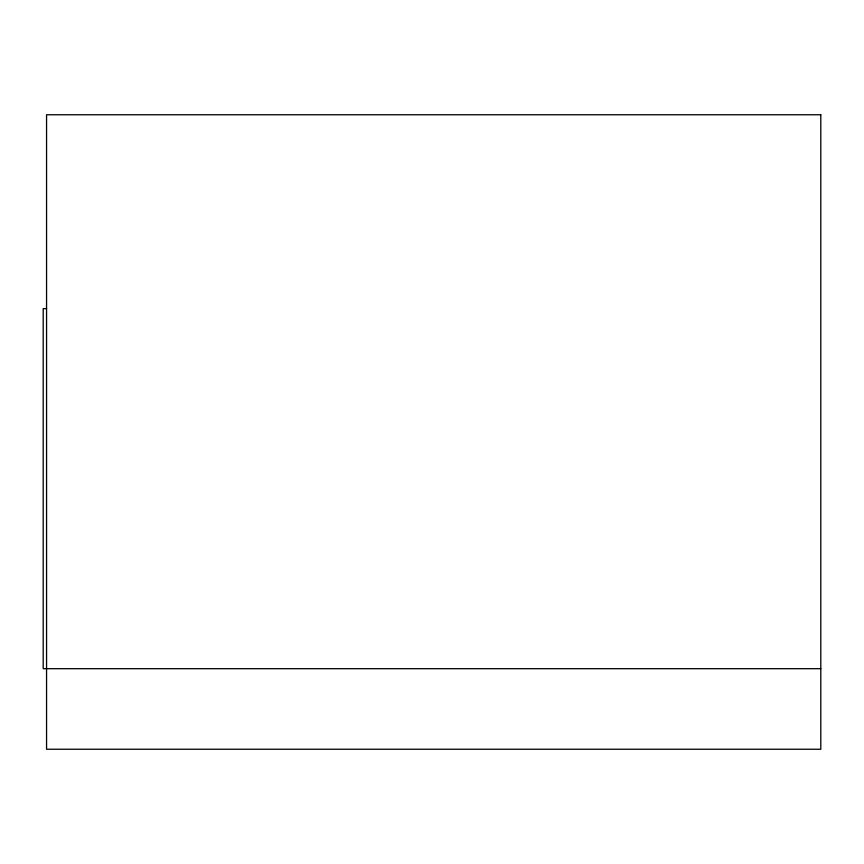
<?xml version="1.0" encoding="UTF-8"?>
<svg xmlns="http://www.w3.org/2000/svg" width="864" height="864" viewBox="0 0 864 864"><rect width="100%" height="100%" fill="white"/><g stroke="black" fill="none" stroke-linecap="round" stroke-linejoin="round"><path stroke-width="1.3" d="M46.559 308.621L43.2 308.621L43.2 668.682L820.8 668.682M820.8 114.75L46.559 114.75L46.559 749.25L820.8 749.25L820.8 114.75"/></g></svg>
